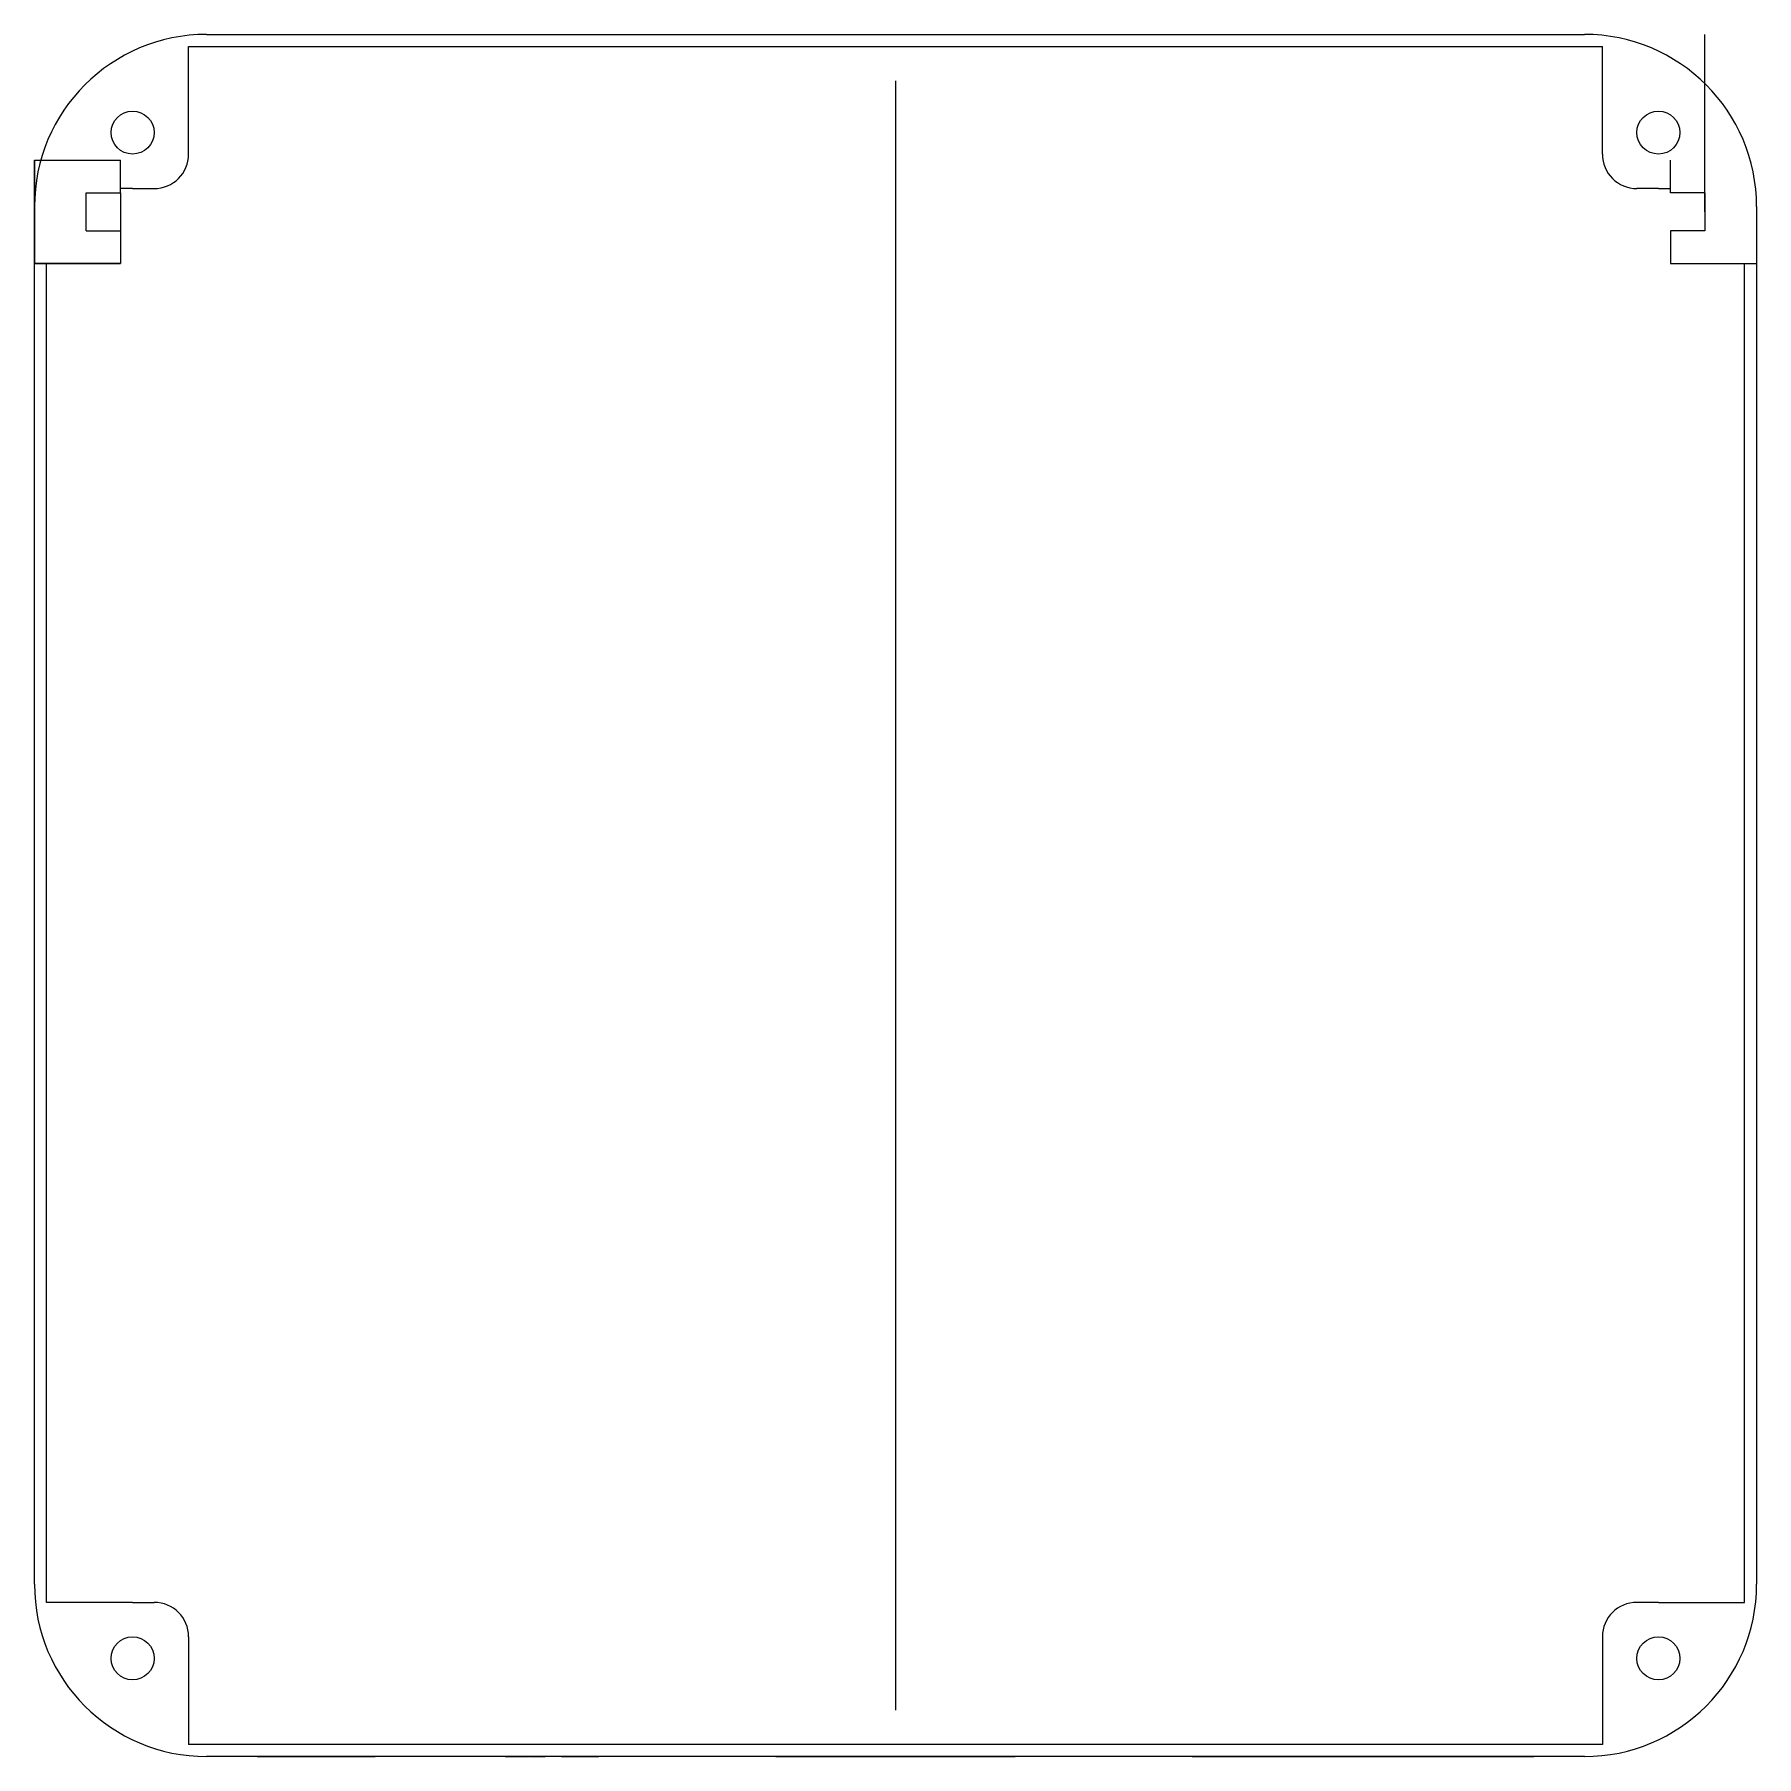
# Model space of a CAD drawing. Header units: inches. Extents: x -865 to -221, y 67 to 306.
# Drawn here: x -321.3 to -221.3, y 205.8 to 305.8 of the extents above; entities outside this region: 4.
import ezdxf

# ---------------------------------------------------------------- set-up
doc = ezdxf.new("R2010")
doc.units = ezdxf.units.IN
doc.header["$MEASUREMENT"] = 0

msp = doc.modelspace()

# ---------------------------------------------------------------- linework, layer by layer
for p, q in [((-312.35, 300.14, 142.59), (-312.35, 305.14, 142.59)), ((-312.35, 305.14, 142.59), (-230.25, 305.14, 142.59)), ((-311.3, 305.84, 142.59), (-271.3, 305.84, 142.59)), ((-271.3, 305.84, 142.59), (-231.3, 305.84, 142.59)), ((-230.25, 300.14, 142.59), (-230.25, 305.14, 142.59)), ((-224.3, 296.34, 45.09), (-224.3, 305.84, 45.09)), ((-312.35, 298.89, 142.59), (-312.35, 300.14, 142.59)), ((-230.25, 298.89, 142.59), (-230.25, 300.14, 142.59)), ((-321.3, 298.54, 142.59), (-321.3, 292.54, 142.59)), ((-321.3, 298.54, 142.59), (-316.3, 298.54, 142.59)), ((-316.3, 296.64, 142.59), (-316.3, 298.54, 142.59)), ((-226.3, 296.64, 142.59), (-226.3, 298.54, 142.59)), ((-318.3, 296.64, 142.59), (-316.3, 296.64, 142.59)), ((-318.3, 294.44, 142.59), (-318.3, 296.64, 142.59)), ((-318.3, 295.54, 142.59), (-318.3, 296.34, 142.59)), ((-318.3, 295.54, 142.59), (-318.3, 296.34, 142.59)), ((-315.6, 296.89, 142.59), (-316.3, 296.89, 142.59)), ((-315.6, 296.89, 142.59), (-314.35, 296.89, 142.59)), ((-227, 296.89, 142.59), (-228.25, 296.89, 142.59)), ((-227, 296.89, 142.59), (-226.3, 296.89, 142.59)), ((-224.3, 296.64, 142.59), (-226.3, 296.64, 142.59)), ((-224.3, 296.64, 142.59), (-224.3, 294.44, 142.59)), ((-224.3, 295.54, 45.09), (-224.3, 296.34, 45.09)), ((-321.3, 215.84, 142.59), (-321.3, 295.84, 142.59)), ((-221.3, 295.84, 142.59), (-221.3, 215.84, 142.59)), ((-221.3, 295.54, 142.59), (-221.3, 292.54, 142.59)), ((-318.3, 294.44, 142.59), (-316.3, 294.44, 142.59)), ((-316.3, 294.44, 142.59), (-316.3, 292.54, 142.59)), ((-224.3, 294.44, 142.59), (-226.3, 294.44, 142.59)), ((-226.3, 294.44, 142.59), (-226.3, 292.54, 142.59)), ((-321.3, 292.54, 142.59), (-316.3, 292.54, 142.59)), ((-320.6, 214.79, 142.59), (-320.6, 292.54, 142.59)), ((-226.3, 292.54, 142.59), (-221.3, 292.54, 142.59)), ((-222, 214.79, 142.59), (-222, 292.54, 142.59)), ((-315.6, 214.79, 142.59), (-320.6, 214.79, 142.59)), ((-315.6, 214.79, 142.59), (-314.35, 214.79, 142.59)), ((-227, 214.79, 142.59), (-228.25, 214.79, 142.59)), ((-227, 214.79, 142.59), (-222, 214.79, 142.59)), ((-312.35, 212.79, 142.59), (-312.35, 211.54, 142.59)), ((-230.25, 212.79, 142.59), (-230.25, 211.54, 142.59)), ((-312.35, 211.54, 142.59), (-312.35, 206.54, 142.59)), ((-230.25, 211.54, 142.59), (-230.25, 206.54, 142.59)), ((-230.25, 206.54, 142.59), (-312.35, 206.54, 142.59)), ((-231.3, 205.84, 142.59), (-311.3, 205.84, 142.59)), ((-864.54, 90.82), (-803.91, 90.82)), ((-861.9, 66.5), (-861.9, 90.82)), ((-803.91, 90.82), (-803.91, 66.5)), ((-803.91, 66.5), (-861.9, 66.5))]:
    msp.add_line(p, q)
at = {"extrusion": (6.12323e-17, -1, 0)}
msp.add_line((-271.3, 303.14, 142.59), (-271.3, 208.54, 142.59), dxfattribs=at)
at = {"extrusion": (0, -1.22465e-16, -1)}
for p, q in [((-321.3, 292.54, 132.59), (-321.3, 298.54, 132.59)), ((-321.3, 298.54, 132.59), (-316.3, 298.54, 132.59)), ((-316.3, 296.64, 132.59), (-316.3, 298.54, 132.59)), ((-316.3, 296.64, 132.59), (-316.3, 294.44, 132.59)), ((-316.3, 294.44, 132.59), (-316.3, 292.54, 132.59)), ((-321.3, 292.54, 132.59), (-316.3, 292.54, 132.59))]:
    msp.add_line(p, q, dxfattribs=at)
at = {"extrusion": (0, -1, 0)}
for p, q in [((-224.3, 295.54, 142.59), (-224.3, 296.34, 142.59)), ((-271.3, 205.84, 142.59), (-271.3, 205.84, 42.59))]:
    msp.add_line(p, q, dxfattribs=at)
at = {"extrusion": (0, -1, 6.12323e-17)}
for p, q in [((-316.3, 292.54, 142.59), (-321.3, 292.54, 132.59)), ((-226.3, 292.54, 142.59), (-221.3, 292.54, 132.59))]:
    msp.add_line(p, q, dxfattribs=at)
at = {"extrusion": (0, 1, -1.83697e-16)}
for p, q in [((-306.2, 205.84, 151.23), (-308.37, 205.84, 139.78)), ((-308.37, 205.84, 139.78), (-304.39, 205.84, 129.33)), ((-304.39, 205.84, 129.33), (-305.26, 205.84, 140.03)), ((-305.26, 205.84, 140.03), (-304.27, 205.84, 151.16)), ((-302.93, 205.84, 116.82), (-304.35, 205.84, 119.48)), ((-304.35, 205.84, 119.48), (-302.53, 205.84, 126.12)), ((-302.93, 205.84, 116.82), (-301.51, 205.84, 119.48)), ((-302.93, 205.84, 124.68), (-301.51, 205.84, 119.48)), ((-293.97, 205.84, 116.82), (-295.39, 205.84, 119.48)), ((-293.97, 205.84, 124.68), (-295.39, 205.84, 119.48)), ((-292.55, 205.84, 119.48), (-294.37, 205.84, 126.12)), ((-293.97, 205.84, 116.82), (-292.55, 205.84, 119.48)), ((-292.63, 205.84, 151.16), (-293.31, 205.84, 155.77)), ((-291.64, 205.84, 140.03), (-292.63, 205.84, 151.16)), ((-288.53, 205.84, 139.78), (-292.51, 205.84, 129.33)), ((-292.51, 205.84, 129.33), (-291.64, 205.84, 140.03)), ((-289.15, 205.84, 155.7), (-290.7, 205.84, 151.23)), ((-290.7, 205.84, 151.23), (-288.53, 205.84, 139.78)), ((-276.72, 205.84, 139.41), (-278.24, 205.84, 131.4)), ((-278.24, 205.84, 131.4), (-275.46, 205.84, 124.09)), ((-275.78, 205.84, 150.03), (-277.81, 205.84, 142.55)), ((-277.81, 205.84, 142.55), (-276.72, 205.84, 139.41)), ((-275.46, 205.84, 124.09), (-276.07, 205.84, 131.58)), ((-276.07, 205.84, 131.58), (-275.37, 205.84, 139.37)), ((-274.9, 205.84, 142.59), (-275.78, 205.84, 150.03)), ((-274.43, 205.84, 115.32), (-275.43, 205.84, 117.19)), ((-275.43, 205.84, 117.19), (-274.16, 205.84, 121.84)), ((-275.37, 205.84, 139.37), (-274.9, 205.84, 142.59)), ((-274.9, 205.84, 142.59), (-267.7, 205.84, 142.59)), ((-274.43, 205.84, 115.32), (-273.44, 205.84, 117.19)), ((-274.43, 205.84, 120.83), (-273.44, 205.84, 117.19)), ((-271.3, 205.84, 102.77), (-271.3, 205.84, 182.41)), ((-268.17, 205.84, 115.32), (-269.16, 205.84, 117.19)), ((-268.17, 205.84, 120.83), (-269.16, 205.84, 117.19)), ((-267.17, 205.84, 117.19), (-268.44, 205.84, 121.84)), ((-268.17, 205.84, 115.32), (-267.17, 205.84, 117.19)), ((-267.23, 205.84, 139.37), (-267.7, 205.84, 142.59)), ((-267.7, 205.84, 142.59), (-266.82, 205.84, 150.03)), ((-266.53, 205.84, 131.58), (-267.23, 205.84, 139.37)), ((-264.36, 205.84, 131.4), (-267.14, 205.84, 124.09)), ((-267.14, 205.84, 124.09), (-266.53, 205.84, 131.58)), ((-266.82, 205.84, 150.03), (-264.79, 205.84, 142.55)), ((-264.79, 205.84, 142.55), (-265.88, 205.84, 139.41)), ((-265.88, 205.84, 139.41), (-264.36, 205.84, 131.4)), ((-251.9, 205.84, 151.23), (-254.07, 205.84, 139.78)), ((-254.07, 205.84, 139.78), (-250.09, 205.84, 129.33)), ((-250.55, 205.84, 166.4), (-253.45, 205.84, 155.7)), ((-253.45, 205.84, 155.7), (-251.9, 205.84, 151.23)), ((-250.09, 205.84, 129.33), (-250.96, 205.84, 140.03)), ((-250.96, 205.84, 140.03), (-249.97, 205.84, 151.16)), ((-249.29, 205.84, 155.77), (-250.55, 205.84, 166.4)), ((-248.63, 205.84, 116.82), (-250.05, 205.84, 119.48)), ((-250.05, 205.84, 119.48), (-248.23, 205.84, 126.12)), ((-249.97, 205.84, 151.16), (-249.29, 205.84, 155.77)), ((-249.29, 205.84, 155.77), (-239.01, 205.84, 155.77)), ((-248.63, 205.84, 116.82), (-247.21, 205.84, 119.48)), ((-248.63, 205.84, 124.68), (-247.21, 205.84, 119.48)), ((-239.67, 205.84, 116.82), (-241.09, 205.84, 119.48)), ((-239.67, 205.84, 124.68), (-241.09, 205.84, 119.48)), ((-238.25, 205.84, 119.48), (-240.07, 205.84, 126.12)), ((-239.67, 205.84, 116.82), (-238.25, 205.84, 119.48)), ((-238.33, 205.84, 151.16), (-239.01, 205.84, 155.77)), ((-239.01, 205.84, 155.77), (-237.75, 205.84, 166.4)), ((-237.34, 205.84, 140.03), (-238.33, 205.84, 151.16)), ((-234.23, 205.84, 139.78), (-238.21, 205.84, 129.33)), ((-238.21, 205.84, 129.33), (-237.34, 205.84, 140.03)), ((-237.75, 205.84, 166.4), (-234.85, 205.84, 155.7)), ((-234.85, 205.84, 155.7), (-236.4, 205.84, 151.23)), ((-236.4, 205.84, 151.23), (-234.23, 205.84, 139.78))]:
    msp.add_line(p, q, dxfattribs=at)
for centre in [(-315.6, 300.14, 142.59), (-227, 300.14, 142.59), (-315.6, 211.54, 142.59), (-227, 211.54, 142.59)]:
    msp.add_circle(centre, 1.25)
for centre, radius, start, end in [((-311.3, 295.84, 142.59), 10, 90, 180), ((-231.3, 295.84, 142.59), 10, 0, 90), ((-314.35, 298.89, 142.59), 2, 270, 0), ((-228.25, 298.89, 142.59), 2, 180, 270), ((-228.25, 298.89, 142.59), 2, 180, 270), ((-311.3, 215.84, 142.59), 10, 180, 270), ((-231.3, 215.84, 142.59), 10, 270, 0), ((-314.35, 212.79, 142.59), 2, 0, 90), ((-228.25, 212.79, 142.59), 2, 90, 180), ((-228.25, 212.79, 142.59), 2, 90, 180)]:
    msp.add_arc(centre, radius, start, end)

doc.saveas('drawing.dxf')
